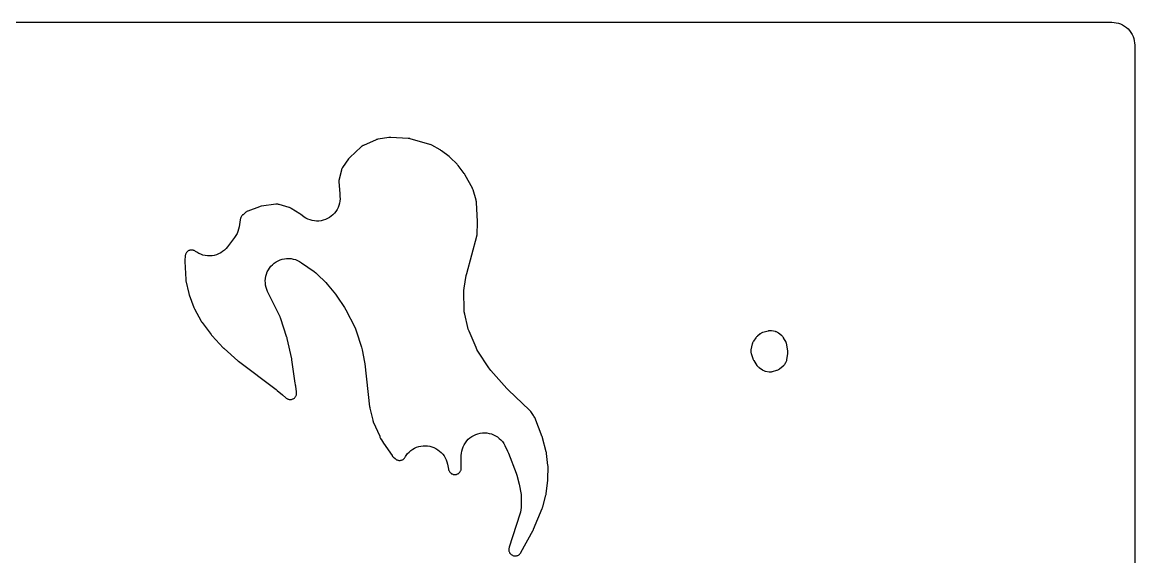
# Model space of a CAD drawing. Header units: millimetres. Extents: x 0 to 300, y 0 to 300.
# Drawn here: x 121.7 to 299.8, y 214.5 to 300.2 of the extents above; entities that cross this region are included whole.
import ezdxf

# ---------------------------------------------------------------- set-up
doc = ezdxf.new("R2010")
doc.units = ezdxf.units.MM
doc.layers.add('CUT', color=7, linetype='CONTINUOUS')

msp = doc.modelspace()

# ---------------------------------------------------------------- linework, layer by layer
at = {"layer": 'CUT'}
msp.add_lwpolyline([(3.5, 300.1736), (296.1703, 300.175), (296.5305, 300.1573), (296.8872, 300.1044), (297.2371, 300.0167), (297.5766, 299.8952), (297.9027, 299.7411), (298.212, 299.5556), (298.5017, 299.3408), (298.7689, 299.0986), (299.0111, 298.8314), (299.2259, 298.5417), (299.4114, 298.2324), (299.5655, 297.9063), (299.687, 297.5668), (299.7747, 297.2169), (299.8276, 296.8602), (299.8453, 296.5), (299.8453, 3.5)], dxfattribs=at)
for points in [[(147.8867, 258.8091), (147.8972, 258.7554), (148.3423, 256.6918), (148.3543, 256.6408), (148.3864, 256.5318), (148.4039, 256.4823), (149.153, 254.4907), (149.1993, 254.3799), (149.2163, 254.3431), (149.2705, 254.2359), (150.3409, 252.2963), (150.3962, 252.2034), (150.4159, 252.1727), (150.4771, 252.0836), (151.9179, 250.1257), (151.9805, 250.0458), (152.0025, 250.0196), (152.0699, 249.9437), (153.8731, 248.0332), (153.9254, 247.9803), (153.9435, 247.9628), (153.9981, 247.9122), (156.2152, 245.9492), (156.2652, 245.9067), (156.2823, 245.8927), (156.334, 245.8522), (162.3543, 241.3159), (162.4265, 241.2438), (162.4805, 241.1974), (163.3395, 240.4967), (163.8928, 240.0142), (163.946, 239.97), (164.0474, 239.8976), (164.1334, 239.8481), (164.2239, 239.8071), (164.3179, 239.775), (164.4145, 239.7523), (164.5129, 239.739), (164.6122, 239.7354), (164.7113, 239.7414), (164.8094, 239.757), (164.9055, 239.782), (164.9987, 239.8162), (165.0881, 239.8594), (165.173, 239.911), (165.2524, 239.9705), (165.3257, 240.0376), (165.3921, 240.1114), (165.4511, 240.1913), (165.502, 240.2765), (165.5444, 240.3663), (165.5779, 240.4598), (165.6021, 240.5561), (165.617, 240.6543), (165.6222, 240.7534), (165.6166, 240.8779), (165.6085, 240.9466), (165.4738, 241.8888), (165.4598, 242.0242), (165.4528, 242.0818), (165.4501, 242.1012), (165.4411, 242.1586), (165.409, 242.3421), (164.8709, 246.1084), (164.8598, 246.176), (164.8556, 246.1988), (164.8417, 246.2659), (164.1022, 249.5063), (164.0841, 249.5784), (164.0774, 249.6026), (164.056, 249.6738), (163.039, 252.8074), (162.9979, 252.9199), (162.9827, 252.9574), (162.9336, 253.0667), (160.9799, 257.0295), (160.8368, 257.3596), (160.7266, 257.702), (160.6505, 258.0536), (160.6091, 258.4109), (160.6029, 258.7706), (160.6318, 259.1292), (160.6957, 259.4832), (160.7938, 259.8293), (160.9254, 260.1641), (161.089, 260.4844), (161.2832, 260.7873), (161.506, 261.0697), (161.7554, 261.3289), (162.0289, 261.5625), (162.324, 261.7683), (162.6378, 261.9442), (162.9672, 262.0886), (163.3092, 262.2001), (163.6605, 262.2777), (164.0177, 262.3205), (164.3773, 262.3282), (164.736, 262.3007), (165.0903, 262.2383), (165.4367, 262.1415), (165.7721, 262.0113), (166.0931, 261.8489), (166.3967, 261.656), (168.4325, 260.2176), (168.6689, 260.0357), (168.8898, 259.8353), (170.2776, 258.4694), (170.5339, 258.1896), (171.8487, 256.5966), (172.0723, 256.2957), (173.2707, 254.4981), (173.4886, 254.1255), (174.9224, 251.3062), (175.0454, 251.0383), (175.1465, 250.7614), (175.9893, 248.1302), (176.0966, 247.7118), (176.4861, 245.7125), (176.5302, 245.4262), (177.3106, 238.5834), (177.3243, 238.4878), (177.3299, 238.4557), (177.3491, 238.3612), (177.8047, 236.4129), (177.8227, 236.3435), (177.8731, 236.1966), (177.9014, 236.1307), (178.9401, 233.873), (178.9484, 233.8052), (178.9704, 233.7074), (179.0098, 233.588), (179.0358, 233.5252), (179.0663, 233.4608), (179.1447, 233.3237), (179.1857, 233.2633), (179.558, 232.744), (180.8973, 230.7531), (180.9314, 230.7046), (180.9982, 230.6212), (181.0717, 230.5437), (181.1151, 230.5033), (181.3888, 230.259), (181.4409, 230.2147), (181.5402, 230.1419), (181.6246, 230.0917), (181.7134, 230.0499), (181.8058, 230.0167), (181.901, 229.9926), (181.998, 229.9777), (182.096, 229.9722), (182.1941, 229.9761), (182.2914, 229.9895), (182.3869, 230.012), (182.3935, 230.0143), (182.4066, 230.0174), (182.5018, 230.05), (182.5934, 230.0919), (182.6805, 230.1426), (182.7621, 230.2016), (182.8375, 230.2683), (182.906, 230.3422), (182.9668, 230.4224), (183.0195, 230.5083), (183.0568, 230.5851), (183.1807, 230.7783), (183.4007, 231.0575), (183.6465, 231.3142), (183.916, 231.5459), (184.2067, 231.7505), (184.5157, 231.926), (184.8403, 232.0709), (185.1773, 232.1838), (185.5237, 232.2636), (185.8761, 232.3095), (186.2314, 232.3212), (186.5861, 232.2985), (186.9369, 232.2417), (187.2806, 232.1512), (187.614, 232.0279), (187.9339, 231.873), (188.2374, 231.688), (188.5215, 231.4744), (188.7837, 231.2345), (189.0215, 230.9703), (189.2327, 230.6844), (189.4152, 230.3794), (189.5675, 230.0582), (189.6879, 229.7239), (189.7756, 229.3794), (189.9409, 228.5669), (189.9564, 228.4991), (189.9933, 228.3793), (190.0318, 228.2872), (190.0792, 228.1993), (190.1349, 228.1164), (190.1984, 228.0394), (190.2691, 227.9689), (190.3464, 227.9056), (190.4295, 227.8502), (190.5176, 227.8032), (190.6099, 227.765), (190.7054, 227.736), (190.8033, 227.7164), (190.9027, 227.7065), (191.0026, 227.7063), (191.102, 227.7159), (191.2, 227.7352), (191.2956, 227.7639), (191.388, 227.8018), (191.4762, 227.8485), (191.5595, 227.9037), (191.637, 227.9667), (191.7079, 228.0369), (191.7717, 228.1138), (191.8277, 228.1965), (191.8753, 228.2843), (191.9142, 228.3763), (191.9438, 228.4716), (191.9641, 228.5694), (191.9773, 228.694), (191.9796, 228.7635), (191.9964, 230.7546), (192.0175, 231.1172), (192.0741, 231.4759), (192.1659, 231.8272), (192.292, 232.1678), (192.451, 232.4942), (192.6415, 232.8034), (192.8615, 233.0923), (193.109, 233.358), (193.3815, 233.598), (193.6764, 233.81), (193.9907, 233.9918), (194.3215, 234.1417), (194.6654, 234.2582), (195.0192, 234.3403), (195.3793, 234.387), (195.7423, 234.3979), (196.1045, 234.373), (196.4626, 234.3124), (196.8129, 234.2168), (197.1521, 234.0871), (197.4768, 233.9245), (197.7839, 233.7307), (198.0704, 233.5075), (198.3334, 233.2571), (198.5704, 232.982), (198.7792, 232.6849), (198.9576, 232.3686), (199.4134, 231.4581), (199.5626, 231.1181), (200.7653, 227.9521), (200.8798, 227.5976), (201.2594, 226.18), (201.322, 225.9041), (201.535, 224.7637), (201.5682, 224.5189), (201.5682, 224.5188), (201.5684, 224.5169), (201.5685, 224.5158), (201.5865, 224.3343), (201.597, 224.0354), (201.5738, 222.4414), (201.5498, 222.0728), (201.489, 221.7085), (201.392, 221.3522), (199.6573, 216.0504), (199.6372, 215.9833), (199.6099, 215.86), (199.598, 215.7601), (199.5959, 215.6595), (199.6037, 215.5592), (199.6214, 215.4601), (199.6487, 215.3632), (199.6854, 215.2695), (199.7311, 215.1799), (199.7855, 215.0952), (199.8479, 215.0162), (199.9177, 214.9438), (199.9944, 214.8786), (200.0771, 214.8212), (200.165, 214.7723), (200.2573, 214.7322), (200.3531, 214.7015), (200.4515, 214.6803), (200.5515, 214.6688), (200.6521, 214.6673), (200.7524, 214.6756), (200.8514, 214.6938), (200.9481, 214.7216), (201.0416, 214.7588), (201.131, 214.8051), (201.2154, 214.8599), (201.294, 214.9227), (201.366, 214.9929), (201.4308, 215.0699), (201.5022, 215.174), (201.5375, 215.2346), (203.4917, 218.7901), (203.5318, 218.8677), (203.5446, 218.8943), (203.5805, 218.9738), (204.959, 222.2573), (205.0019, 222.3708), (205.0149, 222.4096), (205.0494, 222.526), (205.5353, 224.4175), (205.558, 224.5192), (205.5646, 224.5537), (205.581, 224.6566), (205.8487, 226.7695), (205.8578, 226.8627), (205.86, 226.8942), (205.8639, 226.9877), (205.8899, 228.9265), (205.8877, 229.0362), (205.8858, 229.0731), (205.8764, 229.1824), (205.6477, 231.1006), (205.6294, 231.2182), (205.6218, 231.2575), (205.5952, 231.3735), (205.0053, 233.5749), (204.9791, 233.6628), (204.9694, 233.6922), (204.9385, 233.7785), (203.7468, 236.8313), (203.7132, 236.9103), (203.6253, 237.0739), (203.5781, 237.1456), (203.1154, 237.8028), (203.0735, 237.8593), (202.9742, 237.9744), (202.9245, 238.024), (199.5228, 241.2576), (199.3043, 241.4839), (196.7398, 244.3779), (196.4192, 244.7969), (194.6608, 247.4724), (194.4927, 247.7551), (194.3504, 248.0517), (193.2305, 250.6834), (193.1176, 250.9848), (193.0315, 251.2949), (192.5387, 253.4271), (192.4718, 253.8054), (192.4449, 254.1887), (192.3967, 256.871), (192.4063, 257.21), (192.447, 257.5467), (192.7916, 259.5946), (192.8685, 259.9458), (194.4777, 265.886), (194.4964, 265.9637), (194.5227, 266.1346), (194.5281, 266.2143), (194.6021, 268.0606), (194.6034, 268.1383), (194.6032, 268.1646), (194.6008, 268.2423), (194.4365, 271.3121), (194.4294, 271.3968), (194.3978, 271.578), (194.3758, 271.66), (193.8769, 273.3177), (193.8538, 273.3877), (193.7922, 273.535), (193.7586, 273.6006), (192.6255, 275.6773), (192.5635, 275.7817), (192.5413, 275.8161), (192.4719, 275.9156), (191.5002, 277.2057), (191.4261, 277.2972), (191.4, 277.3272), (191.3195, 277.4132), (190.2284, 278.5), (190.1472, 278.5757), (190.119, 278.6003), (190.0329, 278.6704), (188.8366, 279.5795), (188.7392, 279.6482), (188.7055, 279.6702), (188.6034, 279.7317), (187.2595, 280.4771), (187.1885, 280.5139), (187.0285, 280.5804), (186.9522, 280.6048), (183.8096, 281.5135), (183.7295, 281.5341), (183.553, 281.5636), (183.4706, 281.57), (180.6867, 281.7068), (180.618, 281.7086), (180.4694, 281.7015), (180.4012, 281.6933), (178.6994, 281.4467), (178.6346, 281.4358), (178.5197, 281.4081), (178.4078, 281.37), (178.3473, 281.3446), (176.3242, 280.4399), (176.2557, 280.407), (176.1374, 280.3382), (176.0272, 280.2571), (175.9697, 280.2073), (174.1291, 278.5232), (174.071, 278.4669), (173.9559, 278.3347), (173.9082, 278.2693), (172.9748, 276.9117), (172.9392, 276.8573), (172.882, 276.7552), (172.8439, 276.67), (172.8062, 276.5593), (172.7895, 276.4965), (172.4352, 275.0308), (172.4205, 274.9625), (172.4031, 274.838), (172.3979, 274.7123), (172.4002, 274.6425), (172.5118, 272.6948), (172.5182, 272.6192), (172.5226, 272.5926), (172.5637, 272.2369), (172.57, 271.8789), (172.5414, 271.522), (172.4782, 271.1696), (172.381, 270.825), (172.2508, 270.4915), (172.0887, 270.1723), (171.8963, 269.8703), (171.6755, 269.5885), (171.4283, 269.3295), (171.157, 269.0958), (170.8643, 268.8896), (170.553, 268.7129), (170.2259, 268.5673), (169.8861, 268.4542), (169.537, 268.3747), (169.1819, 268.3296), (168.824, 268.3192), (168.4668, 268.3437), (168.1137, 268.4029), (167.768, 268.4961), (167.433, 268.6226), (167.1119, 268.781), (166.8078, 268.9699), (166.5235, 269.1876), (166.3023, 269.3746), (166.2612, 269.4082), (166.1681, 269.4756), (166.1235, 269.5043), (164.7538, 270.3499), (164.6998, 270.3815), (164.5992, 270.432), (164.4945, 270.4735), (164.435, 270.4927), (162.8105, 270.9767), (162.7369, 270.9965), (162.602, 271.0214), (162.493, 271.0296), (162.3559, 271.0252), (162.2801, 271.0167), (160.0007, 270.6982), (159.923, 270.6851), (159.7578, 270.643), (159.6834, 270.6174), (157.8046, 269.9099), (157.7465, 269.8865), (157.645, 269.8377), (157.5678, 269.7919), (157.4763, 269.7261), (157.4281, 269.6863), (157.0334, 269.346), (156.9763, 269.2939), (156.8814, 269.1922), (156.7981, 269.0807), (156.757, 269.0153), (156.7283, 268.9667), (156.6949, 268.9068), (156.6427, 268.795), (156.6098, 268.7022), (156.5799, 268.5824), (156.5682, 268.5149), (156.3987, 267.3781), (156.3266, 267.0183), (156.2189, 266.6675), (156.0767, 266.3292), (155.9016, 266.0068), (155.6951, 265.7034), (154.5516, 264.1911), (154.3154, 263.9094), (154.0524, 263.6526), (153.7649, 263.4234), (153.4561, 263.2241), (153.1288, 263.0566), (152.7865, 262.9227), (152.4325, 262.8236), (152.0704, 262.7604), (151.7037, 262.7337), (151.3363, 262.7437), (150.9717, 262.7904), (150.6135, 262.8733), (150.2655, 262.9916), (149.931, 263.144), (149.6134, 263.3291), (149.4429, 263.4529), (149.4408, 263.4501), (149.4186, 263.4662), (149.309, 263.538), (149.2206, 263.5843), (149.1281, 263.6218), (149.0323, 263.65), (148.9343, 263.6688), (148.8349, 263.6779), (148.7351, 263.6773), (148.6358, 263.667), (148.538, 263.647), (148.4426, 263.6176), (148.3505, 263.579), (148.2627, 263.5316), (148.1799, 263.4758), (148.1029, 263.4123), (148.0325, 263.3415), (147.9693, 263.2642), (147.914, 263.1812), (147.867, 263.0931), (147.8289, 263.0008), (147.7999, 262.9053), (147.7754, 262.7825), (147.7669, 262.7135), (147.703, 262.071), (147.6986, 262.015), (147.6961, 261.8934), (147.6983, 261.8372), (147.8665, 258.981), (147.8707, 258.9265)], [(238.4086, 247.0794), (238.6604, 246.3075), (238.6819, 246.2464), (238.7279, 246.1393), (238.7835, 246.0368), (238.8182, 245.9822), (239.3461, 245.1905), (239.3858, 245.134), (239.4645, 245.0377), (239.5343, 244.9674), (239.6301, 244.8881), (239.6863, 244.848), (240.2252, 244.4836), (240.2913, 244.4415), (240.416, 244.3759), (240.5205, 244.3348), (240.6565, 244.2979), (240.7335, 244.2837), (241.3156, 244.1931), (241.3784, 244.1848), (241.4923, 244.1773), (241.5833, 244.1794), (241.6737, 244.1897), (241.7856, 244.2125), (241.8467, 244.2293), (242.5399, 244.4367), (242.6034, 244.4574), (242.7147, 244.5024), (242.7997, 244.5464), (242.9007, 244.6114), (242.9541, 244.6514), (243.5303, 245.1036), (243.5812, 245.1455), (243.6674, 245.2271), (243.7298, 245.2982), (243.7995, 245.3943), (243.8344, 245.4502), (243.9922, 245.7164), (244.0252, 245.7754), (244.0771, 245.8855), (244.1099, 245.9767), (244.14, 246.0946), (244.152, 246.1611), (244.2909, 247.0483), (244.3002, 247.1199), (244.3072, 247.2496), (244.3011, 247.3794), (244.2922, 247.451), (244.1349, 248.499), (244.1242, 248.5607), (244.0978, 248.6704), (244.069, 248.7556), (244.0237, 248.859), (243.9949, 248.9146), (243.6115, 249.6147), (243.5746, 249.6782), (243.4994, 249.7871), (243.4309, 249.8672), (243.335, 249.9583), (243.278, 250.0047), (242.7928, 250.3787), (242.7401, 250.4174), (242.6406, 250.4805), (242.557, 250.5233), (242.4698, 250.5582), (242.357, 250.5918), (242.2931, 250.6061), (241.6848, 250.7277), (241.6182, 250.7394), (241.4971, 250.7518), (241.4001, 250.7525), (241.3034, 250.744), (241.1837, 250.7219), (241.1183, 250.705), (240.2919, 250.4696), (240.2229, 250.448), (240.1022, 250.3999), (240.0103, 250.352), (239.9016, 250.2806), (239.8445, 250.2364), (239.4152, 249.8869), (239.3633, 249.8425), (239.2759, 249.7562), (239.1971, 249.6618), (239.1572, 249.6064), (238.7799, 249.0545), (238.7437, 248.9988), (238.6857, 248.8943), (238.6474, 248.807), (238.6098, 248.6935), (238.5934, 248.6292), (238.3808, 247.7075), (238.3678, 247.6446), (238.352, 247.5298), (238.3478, 247.4376), (238.3519, 247.3454), (238.3643, 247.2539), (238.3901, 247.141)]]:
    msp.add_lwpolyline(points, close=True, dxfattribs=at)

doc.saveas('drawing.dxf')
